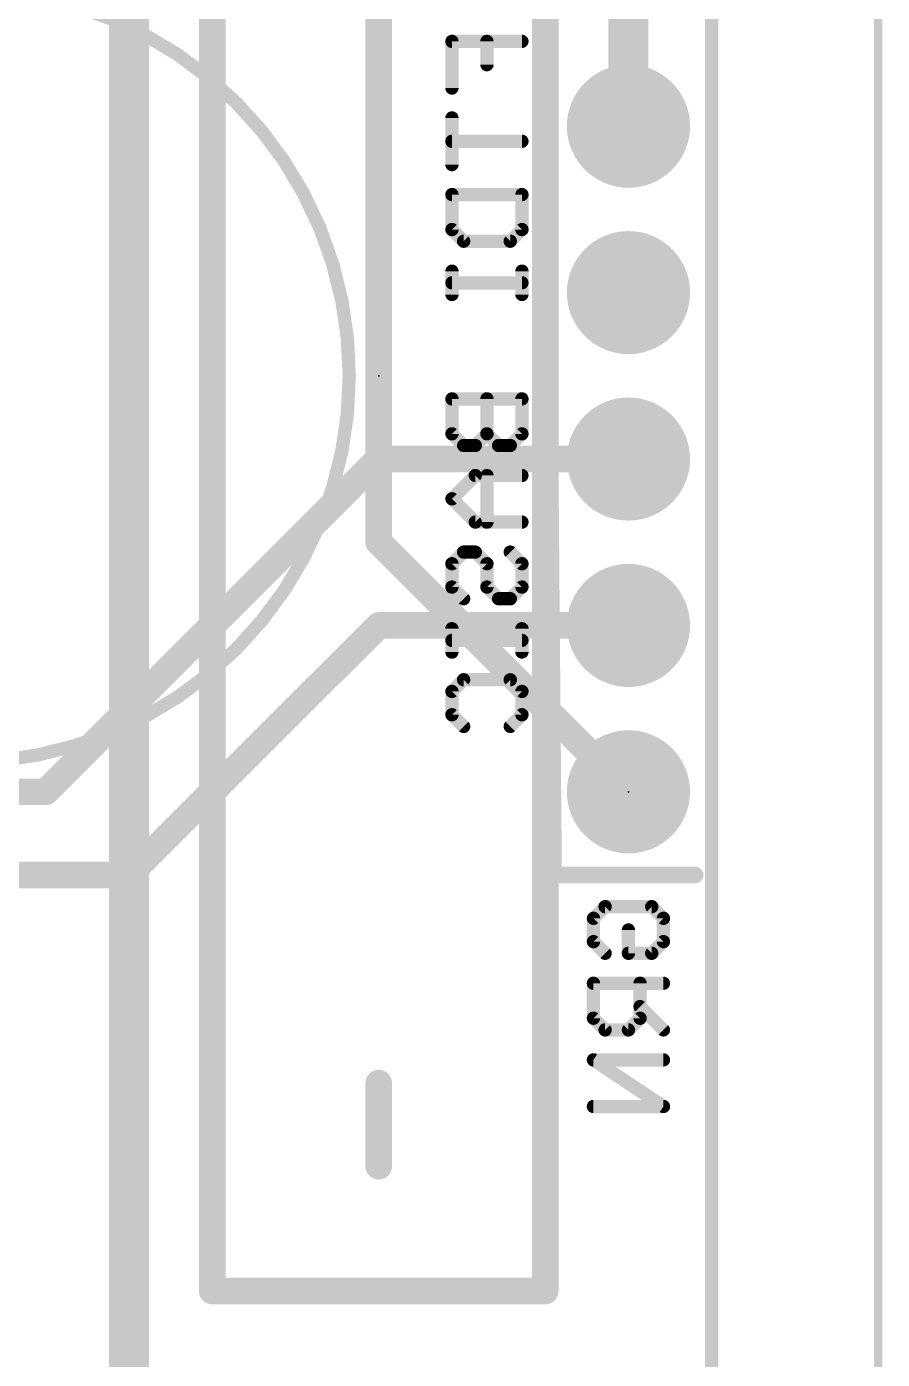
# Model space of a CAD drawing. Extents: x -2.6 to 78.8, y -16.5 to 68.7.
# Drawn here: x 65.75 to 78.8, y 16.74 to 37.08 of the extents above; entities that cross this region are included whole.
import ezdxf

# ---------------------------------------------------------------- set-up
doc = ezdxf.new("R2010")
doc.units = 0
for name, color, linetype in [('1', 12, 'CONTINUOUS'), ('16', 132, 'CONTINUOUS'), ('17', 110, 'CONTINUOUS'), ('20', 53, 'CONTINUOUS'), ('21', 31, 'CONTINUOUS'), ('22', 40, 'CONTINUOUS'), ('23', 53, 'CONTINUOUS'), ('24', 53, 'CONTINUOUS'), ('51', 53, 'CONTINUOUS')]:
    doc.layers.add(name, color=color, linetype=linetype)

# ---------------------------------------------------------------- blocks, each defined once
blk = doc.blocks.new('ROUNDP')
at = {"const_width": 0.5}
blk.add_lwpolyline([(0, -0.25, 1), (0, 0.25, 1), (0, -0.25)], format="xyb", dxfattribs=at)

msp = doc.modelspace()

# ---------------------------------------------------------------- linework, layer by layer
at = {"layer": '1'}
for points, const_width in [([(67.31, 8.89), (67.31, 45.72)], 0.6096), ([(71.12, 29.21), (71.12, 41.91)], 0.4064), ([(74.93, 25.4), (71.12, 29.21)], 0.4064)]:
    msp.add_lwpolyline(points, dxfattribs=dict(at, const_width=const_width))
at = {"layer": '1', "const_width": 0.2032}
for points in [[(71.0184, 29.21, 1), (71.2216, 29.21)], [(71.1918, 29.2818, 1), (71.0482, 29.1382)], [(74.8582, 25.3282, 1), (75.0018, 25.4718)]]:
    msp.add_lwpolyline(points, format="xyb", dxfattribs=at)
at = {"layer": '16'}
for points, const_width in [([(74.93, 38.1), (74.93, 35.56)], 0.6096), ([(66.04, 25.4), (71.12, 30.48)], 0.4064), ([(71.12, 30.48), (74.93, 30.48)], 0.4064), ([(67.31, 24.13), (71.12, 27.94)], 0.4064), ([(71.12, 27.94), (74.93, 27.94)], 0.4064), ([(59.69, 25.4), (66.04, 25.4)], 0.4064), ([(59.69, 24.13), (67.31, 24.13)], 0.4064)]:
    msp.add_lwpolyline(points, dxfattribs=dict(at, const_width=const_width))
for points, const_width in [([(74.7776, 35.56, 1), (75.0824, 35.56)], 0.3048), ([(71.12, 30.5816, 1), (71.12, 30.3784)], 0.2032), ([(71.1918, 30.4082, 1), (71.0482, 30.5518)], 0.2032), ([(74.93, 30.3784, 1), (74.93, 30.5816)], 0.2032), ([(71.12, 28.0416, 1), (71.12, 27.8384)], 0.2032), ([(71.1918, 27.8682, 1), (71.0482, 28.0118)], 0.2032), ([(74.93, 27.8384, 1), (74.93, 28.0416)], 0.2032), ([(65.9682, 25.4718, 1), (66.1118, 25.3282)], 0.2032), ([(66.04, 25.2984, 1), (66.04, 25.5016)], 0.2032), ([(67.2382, 24.2018, 1), (67.3818, 24.0582)], 0.2032), ([(67.31, 24.0284, 1), (67.31, 24.2316)], 0.2032)]:
    msp.add_lwpolyline(points, format="xyb", dxfattribs=dict(at, const_width=const_width))
at = {"layer": '20', "const_width": 0.2032}
msp.add_lwpolyline([(76.2, 2.54), (76.2, 66.04)], dxfattribs=at)
at = {"layer": '21', "const_width": 0.4064}
for points in [[(68.58, 44.45), (68.58, 17.78)], [(73.66, 17.78), (73.66, 44.45)], [(71.12, 19.685), (71.12, 20.955)], [(68.58, 17.78), (73.66, 17.78)]]:
    msp.add_lwpolyline(points, dxfattribs=at)
at = {"layer": '21', "const_width": 0.2032}
for points in [[(71.2216, 20.955, 1), (71.0184, 20.955)], [(71.0184, 19.685, 1), (71.2216, 19.685)], [(68.58, 17.8816, 1), (68.58, 17.6784)], [(73.66, 17.6784, 1), (73.66, 17.8816)], [(68.4784, 17.78, 1), (68.6816, 17.78)], [(73.5584, 17.78, 1), (73.7616, 17.78)]]:
    msp.add_lwpolyline(points, format="xyb", dxfattribs=at)
at = {"layer": '22'}
for points, const_width in [([(73.787, 24.13), (73.66, 39.37)], 0.254), ([(73.3044, 36.8554), (72.2367, 36.8554)], 0.2032), ([(72.2367, 36.8554), (72.2367, 36.1436)], 0.2032), ([(72.7705, 36.8554), (72.7705, 36.4995)], 0.2032), ([(72.2367, 35.686), (72.2367, 34.9742)], 0.2032), ([(73.3044, 35.3301), (72.2367, 35.3301)], 0.2032), ([(72.2367, 34.5166), (73.3044, 34.5166)], 0.2032), ([(72.2367, 33.9828), (72.2367, 34.5166)], 0.2032), ([(73.3044, 34.5166), (73.3044, 33.9828)], 0.2032), ([(72.4146, 33.8048), (72.2367, 33.9828)], 0.2032), ([(73.3044, 33.9828), (73.1265, 33.8048)], 0.2032), ([(73.1265, 33.8048), (72.4146, 33.8048)], 0.2032), ([(72.2367, 33.3472), (72.2367, 32.9913)], 0.2032), ([(73.3044, 33.3472), (73.3044, 32.9913)], 0.2032), ([(73.3044, 33.1693), (72.2367, 33.1693)], 0.2032), ([(73.3044, 31.3982), (72.2367, 31.3982)], 0.2032), ([(72.2367, 31.3982), (72.2367, 30.8644)], 0.2032), ([(72.7705, 31.3982), (72.7705, 30.8644)], 0.2032), ([(73.3044, 30.8644), (73.3044, 31.3982)], 0.2032), ([(72.2367, 30.8644), (72.4146, 30.6864)], 0.2032), ([(72.5926, 30.6864), (72.7705, 30.8644)], 0.2032), ([(72.7705, 30.8644), (72.9485, 30.6864)], 0.2032), ([(73.1265, 30.6864), (73.3044, 30.8644)], 0.2032), ([(72.4146, 30.6864), (72.5926, 30.6864)], 0.2032), ([(72.9485, 30.6864), (73.1265, 30.6864)], 0.2032), ([(72.5926, 30.2288), (72.2367, 29.8729)], 0.2032), ([(73.3044, 30.2288), (72.5926, 30.2288)], 0.2032), ([(72.7705, 30.2288), (72.7705, 29.517)], 0.2032), ([(72.2367, 29.8729), (72.5926, 29.517)], 0.2032), ([(72.5926, 29.517), (73.3044, 29.517)], 0.2032), ([(72.2367, 28.8815), (72.4146, 29.0594)], 0.2032), ([(72.4146, 29.0594), (72.5926, 29.0594)], 0.2032), ([(72.5926, 29.0594), (72.7705, 28.8815)], 0.2032), ([(73.3044, 28.8815), (73.1265, 29.0594)], 0.2032), ([(72.2367, 28.5256), (72.2367, 28.8815)], 0.2032), ([(72.7705, 28.8815), (72.7705, 28.5256)], 0.2032), ([(73.3044, 28.5256), (73.3044, 28.8815)], 0.2032), ([(72.4146, 28.3476), (72.2367, 28.5256)], 0.2032), ([(72.7705, 28.5256), (72.9485, 28.3476)], 0.2032), ([(73.1265, 28.3476), (73.3044, 28.5256)], 0.2032), ([(72.9485, 28.3476), (73.1265, 28.3476)], 0.2032), ([(72.2367, 27.89), (72.2367, 27.5341)], 0.2032), ([(73.3044, 27.89), (73.3044, 27.5341)], 0.2032), ([(73.3044, 27.7121), (72.2367, 27.7121)], 0.2032), ([(72.2367, 26.9325), (72.4146, 27.1104)], 0.2032), ([(72.4146, 27.1104), (73.1265, 27.1104)], 0.2032), ([(73.1265, 27.1104), (73.3044, 26.9325)], 0.2032), ([(72.2367, 26.5766), (72.2367, 26.9325)], 0.2032), ([(73.3044, 26.9325), (73.3044, 26.5766)], 0.2032), ([(72.4146, 26.3986), (72.2367, 26.5766)], 0.2032), ([(73.3044, 26.5766), (73.1265, 26.3986)], 0.2032), ([(75.946, 24.13), (73.787, 24.13)], 0.254), ([(74.3957, 23.4695), (74.5736, 23.6474)], 0.2032), ([(74.5736, 23.6474), (75.2854, 23.6474)], 0.2032), ([(75.2854, 23.6474), (75.4634, 23.4695)], 0.2032), ([(74.3957, 23.1135), (74.3957, 23.4695)], 0.2032), ([(75.4634, 23.4695), (75.4634, 23.1135)], 0.2032), ([(74.5736, 22.9356), (74.3957, 23.1135)], 0.2032), ([(74.9295, 22.9356), (74.9295, 23.2915)], 0.2032), ([(75.4634, 23.1135), (75.2854, 22.9356)], 0.2032), ([(75.2854, 22.9356), (74.9295, 22.9356)], 0.2032), ([(75.4634, 22.478), (74.3957, 22.478)], 0.2032), ([(74.3957, 22.478), (74.3957, 21.9441)], 0.2032), ([(75.1075, 21.9441), (75.1075, 22.478)], 0.2032), ([(75.1075, 22.1221), (75.4634, 21.7662)], 0.2032), ([(74.3957, 21.9441), (74.5736, 21.7662)], 0.2032), ([(74.9295, 21.7662), (75.1075, 21.9441)], 0.2032), ([(74.5736, 21.7662), (74.9295, 21.7662)], 0.2032), ([(75.4634, 21.3086), (74.3957, 21.3086)], 0.2032), ([(74.3957, 21.3086), (75.4634, 20.5968)], 0.2032), ([(75.4634, 20.5968), (74.3957, 20.5968)], 0.2032)]:
    msp.add_lwpolyline(points, dxfattribs=dict(at, const_width=const_width))
for points, const_width in [([(64.77, 25.85, 1), (64.77, 37.65, 1), (64.77, 25.85)], 0.2032), ([(72.2367, 36.9062, 1), (72.2367, 36.8046)], 0.1016), ([(72.2875, 36.8554, 1), (72.1859, 36.8554)], 0.1016), ([(72.8213, 36.8554, 1), (72.7197, 36.8554)], 0.1016), ([(73.3044, 36.8046, 1), (73.3044, 36.9062)], 0.1016), ([(72.7197, 36.4995, 1), (72.8213, 36.4995)], 0.1016), ([(72.1859, 36.1436, 1), (72.2875, 36.1436)], 0.1016), ([(72.2875, 35.686, 1), (72.1859, 35.686)], 0.1016), ([(72.2367, 35.3809, 1), (72.2367, 35.2793)], 0.1016), ([(73.3044, 35.2793, 1), (73.3044, 35.3809)], 0.1016), ([(72.1859, 34.9742, 1), (72.2875, 34.9742)], 0.1016), ([(72.2367, 34.5674, 1), (72.2367, 34.4658)], 0.1016), ([(72.2875, 34.5166, 1), (72.1859, 34.5166)], 0.1016), ([(73.3552, 34.5166, 1), (73.2536, 34.5166)], 0.1016), ([(73.3044, 34.4658, 1), (73.3044, 34.5674)], 0.1016), ([(72.2726, 34.0187, 1), (72.2008, 33.9468)], 0.1016), ([(72.1859, 33.9828, 1), (72.2875, 33.9828)], 0.1016), ([(73.2536, 33.9828, 1), (73.3552, 33.9828)], 0.1016), ([(73.3403, 33.9468, 1), (73.2685, 34.0187)], 0.1016), ([(72.4146, 33.8556, 1), (72.4146, 33.754)], 0.1016), ([(72.3787, 33.7689, 1), (72.4506, 33.8407)], 0.1016), ([(73.0905, 33.8407, 1), (73.1624, 33.7689)], 0.1016), ([(73.1265, 33.754, 1), (73.1265, 33.8556)], 0.1016), ([(72.2875, 33.3472, 1), (72.1859, 33.3472)], 0.1016), ([(73.3552, 33.3472, 1), (73.2536, 33.3472)], 0.1016), ([(72.2367, 33.2201, 1), (72.2367, 33.1185)], 0.1016), ([(73.3044, 33.1185, 1), (73.3044, 33.2201)], 0.1016), ([(72.1859, 32.9913, 1), (72.2875, 32.9913)], 0.1016), ([(73.2536, 32.9913, 1), (73.3552, 32.9913)], 0.1016), ([(72.2367, 31.449, 1), (72.2367, 31.3474)], 0.1016), ([(72.2875, 31.3982, 1), (72.1859, 31.3982)], 0.1016), ([(72.8213, 31.3982, 1), (72.7197, 31.3982)], 0.1016), ([(73.3552, 31.3982, 1), (73.2536, 31.3982)], 0.1016), ([(73.3044, 31.3474, 1), (73.3044, 31.449)], 0.1016), ([(72.2726, 30.9003, 1), (72.2008, 30.8284)], 0.1016), ([(72.8065, 30.9003, 1), (72.7346, 30.8284)], 0.1016), ([(72.8065, 30.8284, 1), (72.7346, 30.9003)], 0.1016), ([(73.3403, 30.8284, 1), (73.2685, 30.9003)], 0.1016), ([(72.1859, 30.8644, 1), (72.2875, 30.8644)], 0.1016), ([(72.4146, 30.7372, 1), (72.4146, 30.6356)], 0.1016), ([(72.3787, 30.6505, 1), (72.4506, 30.7223)], 0.1016), ([(72.5567, 30.7223, 1), (72.6285, 30.6505)], 0.1016), ([(72.5926, 30.6356, 1), (72.5926, 30.7372)], 0.1016), ([(72.7197, 30.8644, 1), (72.8213, 30.8644)], 0.1016), ([(72.9485, 30.7372, 1), (72.9485, 30.6356)], 0.1016), ([(72.9126, 30.6505, 1), (72.9844, 30.7223)], 0.1016), ([(73.0905, 30.7223, 1), (73.1624, 30.6505)], 0.1016), ([(73.1265, 30.6356, 1), (73.1265, 30.7372)], 0.1016), ([(73.2536, 30.8644, 1), (73.3552, 30.8644)], 0.1016), ([(72.5926, 30.2796, 1), (72.5926, 30.178)], 0.1016), ([(72.6285, 30.1929, 1), (72.5567, 30.2647)], 0.1016), ([(72.8213, 30.2288, 1), (72.7197, 30.2288)], 0.1016), ([(73.3044, 30.178, 1), (73.3044, 30.2796)], 0.1016), ([(72.2726, 29.9088, 1), (72.2008, 29.837)], 0.1016), ([(72.2008, 29.9088, 1), (72.2726, 29.837)], 0.1016), ([(72.5926, 29.5678, 1), (72.5926, 29.4662)], 0.1016), ([(72.5567, 29.4811, 1), (72.6285, 29.5529)], 0.1016), ([(72.7197, 29.517, 1), (72.8213, 29.517)], 0.1016), ([(73.3044, 29.4662, 1), (73.3044, 29.5678)], 0.1016), ([(72.4146, 29.1102, 1), (72.4146, 29.0086)], 0.1016), ([(72.4506, 29.0235, 1), (72.3787, 29.0953)], 0.1016), ([(72.6285, 29.0953, 1), (72.5567, 29.0235)], 0.1016), ([(72.5926, 29.0086, 1), (72.5926, 29.1102)], 0.1016), ([(73.1624, 29.0953, 1), (73.0905, 29.0235)], 0.1016), ([(72.2875, 28.8815, 1), (72.1859, 28.8815)], 0.1016), ([(72.2008, 28.9174, 1), (72.2726, 28.8456)], 0.1016), ([(72.8213, 28.8815, 1), (72.7197, 28.8815)], 0.1016), ([(72.7346, 28.8456, 1), (72.8065, 28.9174)], 0.1016), ([(73.3552, 28.8815, 1), (73.2536, 28.8815)], 0.1016), ([(73.2685, 28.8456, 1), (73.3403, 28.9174)], 0.1016), ([(72.2726, 28.5615, 1), (72.2008, 28.4896)], 0.1016), ([(72.1859, 28.5256, 1), (72.2875, 28.5256)], 0.1016), ([(72.8065, 28.5615, 1), (72.7346, 28.4896)], 0.1016), ([(72.7197, 28.5256, 1), (72.8213, 28.5256)], 0.1016), ([(73.2536, 28.5256, 1), (73.3552, 28.5256)], 0.1016), ([(73.3403, 28.4896, 1), (73.2685, 28.5615)], 0.1016), ([(72.3787, 28.3117, 1), (72.4506, 28.3835)], 0.1016), ([(72.9485, 28.3984, 1), (72.9485, 28.2968)], 0.1016), ([(72.9126, 28.3117, 1), (72.9844, 28.3835)], 0.1016), ([(73.0905, 28.3835, 1), (73.1624, 28.3117)], 0.1016), ([(73.1265, 28.2968, 1), (73.1265, 28.3984)], 0.1016), ([(72.2875, 27.89, 1), (72.1859, 27.89)], 0.1016), ([(73.3552, 27.89, 1), (73.2536, 27.89)], 0.1016), ([(72.2367, 27.7629, 1), (72.2367, 27.6613)], 0.1016), ([(73.3044, 27.6613, 1), (73.3044, 27.7629)], 0.1016), ([(72.1859, 27.5341, 1), (72.2875, 27.5341)], 0.1016), ([(73.2536, 27.5341, 1), (73.3552, 27.5341)], 0.1016), ([(72.4146, 27.1612, 1), (72.4146, 27.0596)], 0.1016), ([(72.4506, 27.0745, 1), (72.3787, 27.1463)], 0.1016), ([(73.1624, 27.1463, 1), (73.0905, 27.0745)], 0.1016), ([(73.1265, 27.0596, 1), (73.1265, 27.1612)], 0.1016), ([(72.2875, 26.9325, 1), (72.1859, 26.9325)], 0.1016), ([(72.2008, 26.9684, 1), (72.2726, 26.8966)], 0.1016), ([(73.3552, 26.9325, 1), (73.2536, 26.9325)], 0.1016), ([(73.2685, 26.8966, 1), (73.3403, 26.9684)], 0.1016), ([(72.2726, 26.6125, 1), (72.2008, 26.5407)], 0.1016), ([(73.3403, 26.5407, 1), (73.2685, 26.6125)], 0.1016), ([(72.1859, 26.5766, 1), (72.2875, 26.5766)], 0.1016), ([(72.3787, 26.3627, 1), (72.4506, 26.4345)], 0.1016), ([(73.0905, 26.4345, 1), (73.1624, 26.3627)], 0.1016), ([(73.2536, 26.5766, 1), (73.3552, 26.5766)], 0.1016), ([(73.787, 24.1935, 1), (73.787, 24.0665)], 0.127), ([(75.946, 24.0665, 1), (75.946, 24.1935)], 0.127), ([(73.7235, 24.1295, 1), (73.8505, 24.1305)], 0.127), ([(74.5736, 23.6982, 1), (74.5736, 23.5966)], 0.1016), ([(74.6096, 23.6115, 1), (74.5377, 23.6833)], 0.1016), ([(75.3214, 23.6833, 1), (75.2495, 23.6115)], 0.1016), ([(75.2854, 23.5966, 1), (75.2854, 23.6982)], 0.1016), ([(74.4465, 23.4695, 1), (74.3449, 23.4695)], 0.1016), ([(74.3598, 23.5054, 1), (74.4316, 23.4335)], 0.1016), ([(75.5142, 23.4695, 1), (75.4126, 23.4695)], 0.1016), ([(75.4275, 23.4335, 1), (75.4993, 23.5054)], 0.1016), ([(74.4316, 23.1495, 1), (74.3598, 23.0776)], 0.1016), ([(74.9803, 23.2915, 1), (74.8787, 23.2915)], 0.1016), ([(75.4993, 23.0776, 1), (75.4275, 23.1495)], 0.1016), ([(74.3449, 23.1135, 1), (74.4465, 23.1135)], 0.1016), ([(74.5377, 22.8997, 1), (74.6096, 22.9715)], 0.1016), ([(74.9295, 22.9864, 1), (74.9295, 22.8848)], 0.1016), ([(75.2495, 22.9715, 1), (75.3214, 22.8997)], 0.1016), ([(75.2854, 22.8848, 1), (75.2854, 22.9864)], 0.1016), ([(75.4126, 23.1135, 1), (75.5142, 23.1135)], 0.1016), ([(74.8787, 22.9356, 1), (74.9803, 22.9356)], 0.1016), ([(74.3957, 22.5288, 1), (74.3957, 22.4272)], 0.1016), ([(74.4465, 22.478, 1), (74.3449, 22.478)], 0.1016), ([(75.1583, 22.478, 1), (75.0567, 22.478)], 0.1016), ([(75.4634, 22.4272, 1), (75.4634, 22.5288)], 0.1016), ([(75.1434, 22.158, 1), (75.0716, 22.0862)], 0.1016), ([(74.4316, 21.9801, 1), (74.3598, 21.9082)], 0.1016), ([(74.3449, 21.9441, 1), (74.4465, 21.9441)], 0.1016), ([(75.0567, 21.9441, 1), (75.1583, 21.9441)], 0.1016), ([(75.1434, 21.9082, 1), (75.0716, 21.9801)], 0.1016), ([(74.5736, 21.817, 1), (74.5736, 21.7154)], 0.1016), ([(74.5377, 21.7303, 1), (74.6096, 21.8021)], 0.1016), ([(74.8936, 21.8021, 1), (74.9655, 21.7303)], 0.1016), ([(74.9295, 21.7154, 1), (74.9295, 21.817)], 0.1016), ([(75.4275, 21.7303, 1), (75.4993, 21.8021)], 0.1016), ([(74.3957, 21.3594, 1), (74.3957, 21.2578)], 0.1016), ([(74.4239, 21.3509, 1), (74.3675, 21.2663)], 0.1016), ([(75.4634, 21.2578, 1), (75.4634, 21.3594)], 0.1016), ([(74.3957, 20.6476, 1), (74.3957, 20.546)], 0.1016), ([(75.4352, 20.5545, 1), (75.4916, 20.6391)], 0.1016), ([(75.4634, 20.546, 1), (75.4634, 20.6476)], 0.1016)]:
    msp.add_lwpolyline(points, format="xyb", dxfattribs=dict(at, const_width=const_width))
at = {"layer": '23'}
msp.add_point((71.12, 31.75), dxfattribs=at)
at = {"layer": '24'}
msp.add_point((74.93, 25.4), dxfattribs=at)
at = {"layer": '51', "const_width": 0.127}
msp.add_lwpolyline([(78.74, 58.42), (78.74, 5.08)], dxfattribs=at)

# ---------------------------------------------------------------- block references
at = {"layer": '17', "xscale": 1.8796, "yscale": 1.8796}
for p in [(74.93, 35.56), (74.93, 35.56), (74.93, 33.02), (74.93, 33.02), (74.93, 30.48), (74.93, 30.48), (74.93, 27.94), (74.93, 27.94), (74.93, 25.4), (74.93, 25.4)]:
    msp.add_blockref('ROUNDP', p, dxfattribs=at)

doc.saveas('drawing.dxf')
